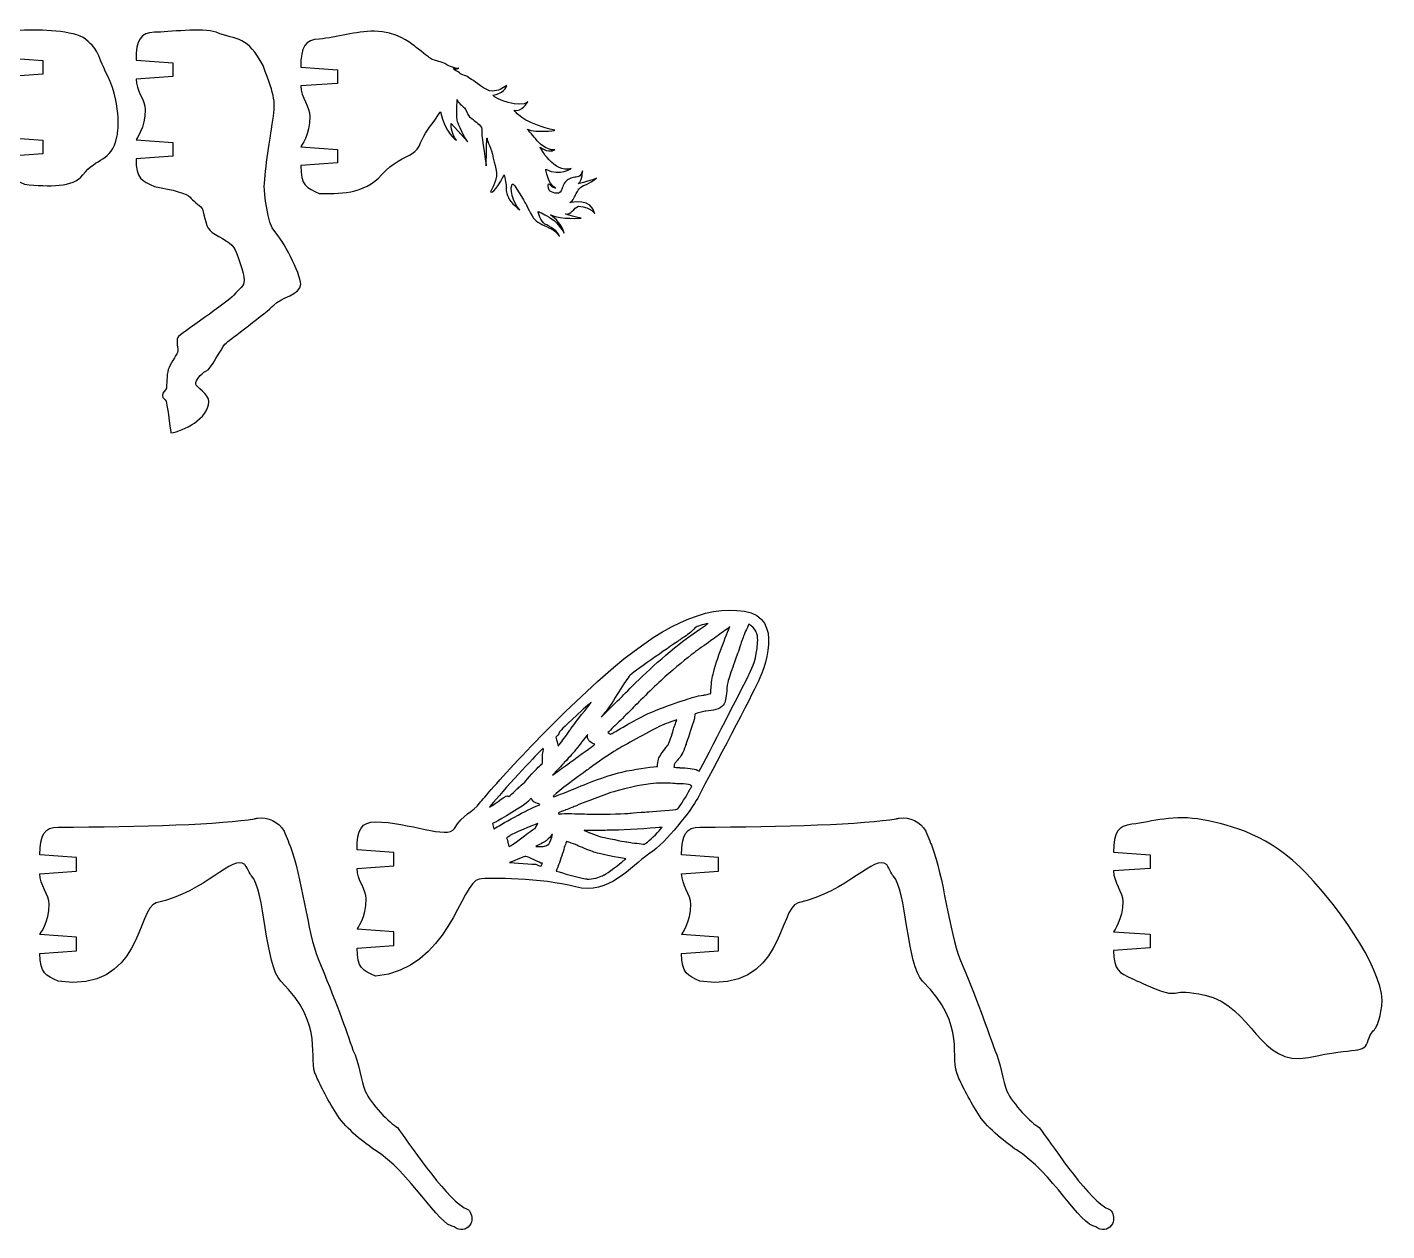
# Model space of a CAD drawing. Extents: x -102 to 434, y -1398 to -13.
# Drawn here: x 169.6 to 428.7, y -635.2 to -405.9 of the extents above; entities that cross this region are included whole.
import ezdxf

# ---------------------------------------------------------------- set-up
doc = ezdxf.new("R2010")
doc.units = 0
doc.layers.add('LAYER_1', color=7, linetype='CONTINUOUS')

msp = doc.modelspace()

# ---------------------------------------------------------------- linework, layer by layer
at = {"layer": 'LAYER_1'}
for points, knots in [([(186.71, -426.75), (185.63, -431.73), (182.83, -430.57), (180.2, -434.03), (178.35, -436.45), (173.84, -436.28), (169.11, -435.81), (166.74, -434.7), (165.61, -434.35), (165.61, -430.5), (165.61, -430.5), (172.61, -430), (172.61, -430), (172.61, -430), (172.61, -427.4), (172.61, -427.4), (172.61, -427.4), (165.61, -426.9), (165.61, -426.9), (165.61, -426.9), (167.37, -424.57), (167.37, -421.11), (167.37, -419.41), (165.61, -417.43), (165.61, -415.32), (165.61, -415.32), (172.61, -414.82), (172.61, -414.82), (172.61, -414.82), (172.61, -412.22), (172.61, -412.22), (172.61, -412.22), (165.61, -411.72), (165.61, -411.72), (165.61, -407.87), (166.49, -406.41), (169.11, -406.41), (171.73, -406.41), (178.59, -406.4), (180.73, -408.17), (183.57, -410.5), (182.59, -410.58), (185.44, -416.22), (187.79, -422.48), (186.71, -426.75), (186.71, -426.75)], [0, 0, 0, 0, 1, 1, 1, 2, 2, 2, 3, 3, 3, 4, 4, 4, 5, 5, 5, 6, 6, 6, 7, 7, 7, 8, 8, 8, 9, 9, 9, 10, 10, 10, 11, 11, 11, 12, 12, 12, 13, 13, 13, 14, 14, 14, 15, 15, 15, 15]), ([(221.74, -454.87), (221.74, -456.88), (217.87, -457.39), (216.6, -458.82), (215.34, -460.24), (208.06, -465.45), (207.3, -466.29), (206.54, -467.13), (204.67, -471.06), (203.65, -471.45), (202.64, -471.84), (201.72, -473.31), (201.72, -473.83), (201.72, -474.35), (204.26, -475.83), (204.23, -477.25), (204.17, -480.54), (199.35, -482.8), (197, -483.19), (197, -483.19), (196.26, -477.58), (196.07, -477.13), (195.88, -476.68), (195.38, -476.68), (195.38, -476.03), (195.38, -475.38), (196.07, -475.12), (196.13, -474.67), (196.2, -474.22), (196.17, -472.1), (196.49, -471.13), (196.81, -470.16), (197.98, -468.49), (198.24, -467.84), (198.49, -467.2), (197.92, -465.65), (198.3, -465), (198.68, -464.36), (207.92, -458.24), (208.99, -456.94), (210.07, -455.65), (210.96, -455.26), (210.96, -454.1), (210.96, -452.94), (209.59, -448.82), (208.95, -447.79), (208.32, -446.76), (205.4, -445.53), (204.45, -444.62), (203.5, -443.72), (203.27, -440.8), (202.83, -440.28), (202.39, -439.76), (201.08, -438.9), (200.64, -438.26), (200.2, -437.61), (197.35, -436.81), (193.85, -436.25), (191.47, -435.14), (190.35, -434.79), (190.35, -430.94), (190.35, -430.94), (197.35, -430.44), (197.35, -430.44), (197.35, -430.44), (197.35, -427.84), (197.35, -427.84), (197.35, -427.84), (190.35, -427.34), (190.35, -427.34), (190.35, -427.34), (192.11, -425.02), (192.11, -421.55), (192.11, -419.85), (190.35, -417.88), (190.35, -415.77), (190.35, -415.77), (197.35, -415.26), (197.35, -415.26), (197.35, -415.26), (197.35, -412.66), (197.35, -412.66), (197.35, -412.66), (190.35, -412.16), (190.35, -412.16), (190.35, -408.31), (191.23, -406.85), (193.85, -406.85), (196.46, -406.85), (203.01, -405.87), (205.61, -406.85), (209.63, -408.38), (211.69, -407.55), (214.55, -413.2), (216.89, -419.46), (217.02, -419.79), (216.31, -424.37), (215.98, -426.51), (214.89, -432.9), (214.79, -436.25), (214.76, -437.2), (215.39, -443.44), (216.78, -444.8), (218.18, -446.16), (221.74, -452.87), (221.74, -454.87)], [0, 0, 0, 0, 1, 1, 1, 2, 2, 2, 3, 3, 3, 4, 4, 4, 5, 5, 5, 6, 6, 6, 7, 7, 7, 8, 8, 8, 9, 9, 9, 10, 10, 10, 11, 11, 11, 12, 12, 12, 13, 13, 13, 14, 14, 14, 15, 15, 15, 16, 16, 16, 17, 17, 17, 18, 18, 18, 19, 19, 19, 20, 20, 20, 21, 21, 21, 22, 22, 22, 23, 23, 23, 24, 24, 24, 25, 25, 25, 26, 26, 26, 27, 27, 27, 28, 28, 28, 29, 29, 29, 30, 30, 30, 31, 31, 31, 32, 32, 32, 33, 33, 33, 34, 34, 34, 35, 35, 35, 35]), ([(306.3, -517.18), (298.68, -515.94), (290.32, -519.94), (279.33, -529.65), (268.34, -539.35), (257.19, -551.98), (255.87, -553.71), (254.55, -555.44), (252.55, -555.95), (251.05, -558.55), (249.79, -560.74), (242.32, -557.31), (235.97, -557.31), (233.35, -557.31), (232.47, -558.76), (232.47, -562.62), (232.47, -562.62), (239.47, -563.12), (239.47, -563.12), (239.47, -563.12), (239.47, -565.72), (239.47, -565.72), (239.47, -565.72), (232.47, -566.22), (232.47, -566.22), (232.47, -568.33), (234.23, -570.3), (234.23, -572.01), (234.23, -575.47), (232.47, -577.79), (232.47, -577.79), (232.47, -577.79), (239.47, -578.29), (239.47, -578.29), (239.47, -578.29), (239.47, -580.89), (239.47, -580.89), (239.47, -580.89), (232.47, -581.4), (232.47, -581.4), (232.47, -585.24), (233.6, -585.59), (235.97, -586.7), (249.84, -585.54), (252.33, -568.78), (255.72, -568.22), (257.7, -567.89), (267.64, -568.02), (274.07, -569.69), (280.49, -571.35), (284.62, -565.81), (288.1, -563.42), (291.58, -561.04), (296.08, -555.18), (297.38, -552.77), (298.69, -550.36), (307.06, -534.39), (308.59, -531.29), (310.13, -528.2), (313.92, -518.42), (306.3, -517.18)], [0, 0, 0, 0, 1, 1, 1, 2, 2, 2, 3, 3, 3, 4, 4, 4, 5, 5, 5, 6, 6, 6, 7, 7, 7, 8, 8, 8, 9, 9, 9, 10, 10, 10, 11, 11, 11, 12, 12, 12, 13, 13, 13, 14, 14, 14, 15, 15, 15, 16, 16, 16, 17, 17, 17, 18, 18, 18, 19, 19, 19, 20, 20, 20, 20]), ([(279.14, -537.17), (279.29, -537), (279.55, -536.68), (279.89, -536.25), (281.1, -534.76), (283.64, -530.2), (284.54, -529.36), (285.64, -528.34), (293.01, -523.31), (293.87, -522.7), (294.07, -522.57), (294.3, -522.41), (294.55, -522.26), (294.55, -522.26), (294.63, -522.2), (294.63, -522.2), (295.23, -521.82), (296.3, -521.07), (296.92, -520.28), (297.24, -520.08), (298.28, -519.74), (299.38, -519.48), (299.22, -519.58), (299.06, -519.69), (298.92, -519.8), (297.48, -520.8), (295.68, -522.05), (293.81, -523.5), (289.32, -526.98), (285.08, -531.28), (283.26, -533.12), (283.26, -533.12), (283.04, -533.35), (283.04, -533.35), (282.72, -533.67), (282.26, -534.12), (281.74, -534.63), (280.61, -535.73), (279.71, -536.62), (278.99, -537.36), (279.05, -537.29), (279.1, -537.23), (279.14, -537.17)], [0, 0, 0, 0, 1, 1, 1, 2, 2, 2, 3, 3, 3, 4, 4, 4, 5, 5, 5, 6, 6, 6, 7, 7, 7, 8, 8, 8, 9, 9, 9, 10, 10, 10, 11, 11, 11, 12, 12, 12, 13, 13, 13, 14, 14, 14, 14]), ([(302.56, -520.87), (302.96, -520.58), (303.28, -520.32), (303.53, -520.08), (302.91, -521.42), (300.91, -526.57), (300.31, -529.15), (300.07, -530.19), (299.95, -531.34), (299.9, -532.12), (299.88, -532.36), (299.89, -532.57), (299.9, -532.74), (299.9, -532.78), (299.9, -532.83), (299.9, -532.87), (299.52, -532.97), (298.88, -533.08), (298.6, -533.12), (298.6, -533.12), (298.52, -533.14), (298.52, -533.14), (297.9, -533.25), (297.19, -533.37), (296.6, -533.54), (295.56, -533.85), (289.64, -535.73), (286.71, -537.28), (285.48, -537.93), (284.02, -538.76), (282.64, -539.55), (282.24, -539.77), (281.85, -540.01), (281.48, -540.23), (281.25, -540.36), (280.98, -540.53), (280.74, -540.66), (280.63, -540.53), (280.48, -540.4), (280.27, -540.3), (280.89, -539.68), (281.7, -538.9), (282.36, -538.25), (283.28, -537.37), (284.22, -536.46), (284.89, -535.76), (286.27, -534.33), (289.28, -531.34), (291.14, -529.69), (293.06, -527.98), (295.43, -526.05), (296.68, -525.1), (297.43, -524.52), (298.68, -523.64), (299.89, -522.78), (300.79, -522.15), (301.8, -521.43), (302.56, -520.87)], [0, 0, 0, 0, 1, 1, 1, 2, 2, 2, 3, 3, 3, 4, 4, 4, 5, 5, 5, 6, 6, 6, 7, 7, 7, 8, 8, 8, 9, 9, 9, 10, 10, 10, 11, 11, 11, 12, 12, 12, 13, 13, 13, 14, 14, 14, 15, 15, 15, 16, 16, 16, 17, 17, 17, 18, 18, 18, 19, 19, 19, 19]), ([(308.8, -523.16), (308.56, -526.29), (307.9, -527.67), (307.22, -529.14), (306.53, -530.59), (298.95, -545.25), (297.69, -547.67), (296.99, -547.17), (295.92, -547.08), (294.42, -547.01), (294.42, -547.01), (294.31, -547), (294.31, -547), (294.17, -547), (294.05, -546.99), (293.95, -546.99), (293.95, -546.99), (293.91, -546.98), (293.91, -546.98), (293.41, -546.95), (293.06, -546.91), (292.83, -546.88), (292.87, -546.57), (292.95, -546.25), (293.11, -546.05), (293.25, -545.87), (293.38, -545.72), (293.51, -545.58), (293.95, -545.09), (294.45, -544.54), (294.89, -543.25), (294.97, -543.02), (295.19, -542.37), (295.19, -542.37), (295.71, -540.88), (296.41, -538.83), (296.68, -537.79), (296.78, -537.38), (296.82, -537.04), (296.84, -536.78), (297.36, -536.58), (298.16, -536.32), (298.81, -536.24), (298.81, -536.24), (298.92, -536.23), (298.92, -536.23), (300.35, -536.06), (301.57, -535.91), (302.26, -535.05), (302.69, -534.49), (302.77, -533.69), (302.91, -532.35), (302.97, -531.71), (303.06, -530.83), (303.19, -530.37), (303.42, -529.56), (303.94, -528.14), (304.4, -526.89), (304.4, -526.89), (304.47, -526.7), (304.47, -526.7), (304.65, -526.19), (304.84, -525.69), (304.99, -525.25), (305.18, -524.7), (305.37, -524.13), (305.56, -523.56), (305.56, -523.56), (305.59, -523.47), (305.59, -523.47), (305.87, -522.59), (306.19, -521.63), (306.36, -521.3), (306.56, -520.94), (306.8, -520.39), (307.02, -519.9), (307.06, -519.81), (307.1, -519.72), (307.13, -519.63), (307.24, -519.71), (307.35, -519.78), (307.43, -519.85), (307.43, -519.85), (307.57, -519.96), (307.57, -519.96), (308.07, -520.35), (308.46, -520.66), (308.68, -521.49), (308.81, -521.96), (308.85, -522.52), (308.8, -523.16)], [0, 0, 0, 0, 1, 1, 1, 2, 2, 2, 3, 3, 3, 4, 4, 4, 5, 5, 5, 6, 6, 6, 7, 7, 7, 8, 8, 8, 9, 9, 9, 10, 10, 10, 11, 11, 11, 12, 12, 12, 13, 13, 13, 14, 14, 14, 15, 15, 15, 16, 16, 16, 17, 17, 17, 18, 18, 18, 19, 19, 19, 20, 20, 20, 21, 21, 21, 22, 22, 22, 23, 23, 23, 24, 24, 24, 25, 25, 25, 26, 26, 26, 27, 27, 27, 28, 28, 28, 29, 29, 29, 30, 30, 30, 30]), ([(270.37, -541.16), (270.57, -540.96), (270.88, -540.66), (271.07, -540.18), (271.3, -539.88), (272.25, -538.89), (275.43, -535.95), (275.55, -535.84), (276.35, -535.18), (276.88, -534.73), (276.94, -534.68), (277, -534.63), (277.06, -534.58), (275.41, -536.69), (273.79, -538.8), (273.23, -539.57), (273.12, -539.72), (272.97, -539.93), (272.79, -540.19), (272.01, -541.27), (271.35, -542.18), (270.8, -542.9), (270.78, -542.74), (270.75, -542.58), (270.69, -542.41), (270.53, -541.91), (270.42, -541.44), (270.36, -541.17), (270.36, -541.17), (270.37, -541.16), (270.37, -541.16)], [0, 0, 0, 0, 1, 1, 1, 2, 2, 2, 3, 3, 3, 4, 4, 4, 5, 5, 5, 6, 6, 6, 7, 7, 7, 8, 8, 8, 9, 9, 9, 10, 10, 10, 10]), ([(269.87, -552.41), (271.06, -551.25), (274.41, -548.82), (275.62, -547.95), (275.62, -547.95), (275.99, -547.68), (275.99, -547.68), (276.36, -547.41), (276.66, -547.19), (276.87, -547.03), (278.19, -546.04), (280.57, -544.42), (281.97, -543.57), (283.31, -542.77), (287.75, -540.26), (290.06, -539.17), (291.24, -538.61), (292.47, -538.17), (293.4, -537.86), (293.29, -538.18), (293.18, -538.48), (293.09, -538.74), (293.09, -538.74), (293.07, -538.8), (293.07, -538.8), (292.92, -539.21), (292.79, -539.57), (292.71, -539.85), (292.52, -540.58), (291.9, -542.33), (291.74, -542.62), (291.7, -542.68), (291.49, -542.96), (291.34, -543.15), (290.65, -544.05), (290.12, -544.76), (289.91, -545.37), (289.77, -545.8), (289.72, -546.29), (289.7, -546.74), (289.7, -546.74), (289.52, -546.76), (289.52, -546.76), (288.09, -546.93), (285.43, -547.24), (282.92, -547.82), (279.67, -548.58), (275.21, -550.44), (273.31, -551.23), (273.01, -551.36), (272.78, -551.45), (272.64, -551.51), (271.17, -552.1), (270.38, -552.39), (269.96, -552.53), (269.93, -552.49), (269.9, -552.45), (269.87, -552.41)], [0, 0, 0, 0, 1, 1, 1, 2, 2, 2, 3, 3, 3, 4, 4, 4, 5, 5, 5, 6, 6, 6, 7, 7, 7, 8, 8, 8, 9, 9, 9, 10, 10, 10, 11, 11, 11, 12, 12, 12, 13, 13, 13, 14, 14, 14, 15, 15, 15, 16, 16, 16, 17, 17, 17, 18, 18, 18, 19, 19, 19, 19]), ([(271.49, -546.53), (271.72, -546.29), (271.88, -546.12), (271.96, -546.03), (273.06, -544.83), (273.86, -543.95), (274.12, -543.61), (274.28, -543.4), (275.92, -541.28), (276.43, -540.64), (276.39, -540.74), (276.38, -540.85), (276.37, -540.94), (276.32, -541.92), (277.17, -542.31), (277.78, -542.53), (277.55, -542.73), (277.19, -543.02), (276.63, -543.41), (276.63, -543.41), (276.59, -543.44), (276.59, -543.44), (276, -543.86), (275.43, -544.25), (275.1, -544.49), (274.71, -544.79), (273.7, -545.52), (272.64, -546.29), (272.64, -546.29), (272.17, -546.63), (272.17, -546.63), (271.15, -547.37), (270.27, -548.01), (269.7, -548.43), (270.16, -547.92), (270.75, -547.3), (271.49, -546.53)], [0, 0, 0, 0, 1, 1, 1, 2, 2, 2, 3, 3, 3, 4, 4, 4, 5, 5, 5, 6, 6, 6, 7, 7, 7, 8, 8, 8, 9, 9, 9, 10, 10, 10, 11, 11, 11, 12, 12, 12, 12]), ([(267.01, -544.19), (267.21, -543.99), (267.42, -543.77), (267.63, -543.56), (267.72, -543.46), (267.83, -543.35), (267.94, -543.24), (267.97, -543.45), (267.98, -543.7), (267.96, -543.81), (267.75, -544.22), (267.78, -544.74), (267.8, -545.34), (267.81, -545.59), (267.83, -546), (267.8, -546.17), (267.74, -546.24), (267.54, -546.42), (267.47, -546.48), (267.42, -546.52), (267.38, -546.55), (267.36, -546.58), (267.34, -546.59), (265.21, -548.6), (264.65, -549.5), (264.51, -549.71), (263.79, -550.32), (263.48, -550.58), (263.24, -550.78), (263.03, -550.96), (262.88, -551.1), (262.85, -551.13), (262.78, -551.19), (262.7, -551.28), (262.05, -551.94), (261.65, -552.28), (261.42, -552.45), (261.42, -552.45), (261.25, -552.41), (261.25, -552.41), (261.24, -552.4), (261.19, -552.39), (261.12, -552.37), (260.71, -552.28), (257.93, -554.55), (257.71, -554.49), (259.07, -552.72), (265.95, -545.24), (267.01, -544.19)], [0, 0, 0, 0, 1, 1, 1, 2, 2, 2, 3, 3, 3, 4, 4, 4, 5, 5, 5, 6, 6, 6, 7, 7, 7, 8, 8, 8, 9, 9, 9, 10, 10, 10, 11, 11, 11, 12, 12, 12, 13, 13, 13, 14, 14, 14, 15, 15, 15, 16, 16, 16, 16]), ([(296.2, -550.63), (296.1, -550.8), (295.99, -550.96), (295.91, -551.12), (295.32, -552.19), (294.02, -554.35), (293.57, -554.85), (292.83, -555.09), (289.65, -555.29), (288.1, -555.38), (287.53, -555.42), (287.02, -555.45), (286.61, -555.48), (285.39, -555.57), (284.73, -555.62), (284.45, -555.66), (283.9, -555.74), (279.88, -555.87), (277.85, -555.87), (277.33, -555.87), (277.09, -555.86), (276.97, -555.86), (276.4, -555.83), (274.3, -555.74), (272.74, -555.74), (271.58, -555.74), (271.19, -555.79), (271, -555.82), (270.96, -555.83), (270.93, -555.84), (270.89, -555.85), (270.87, -555.77), (270.86, -555.67), (270.83, -555.57), (271.18, -555.43), (271.73, -555.23), (272.1, -555.08), (272.1, -555.08), (272.2, -555.05), (272.2, -555.05), (273, -554.74), (273.83, -554.43), (274.27, -554.23), (275.04, -553.89), (280.54, -551.81), (281.37, -551.56), (281.92, -551.39), (286.73, -550.08), (289.51, -549.96), (290, -549.94), (290.47, -549.93), (290.91, -549.93), (291.89, -549.93), (292.58, -549.98), (293.09, -550.02), (293.43, -550.04), (293.67, -550.06), (293.91, -550.06), (293.99, -550.06), (294.08, -550.06), (294.15, -550.05), (294.19, -550.05), (294.22, -550.05), (294.27, -550.05), (294.78, -550.05), (295.66, -550.19), (295.96, -550.28), (296, -550.31), (296.05, -550.36), (296.09, -550.4), (296.15, -550.45), (296.2, -550.5), (296.26, -550.54), (296.24, -550.57), (296.22, -550.6), (296.2, -550.63)], [0, 0, 0, 0, 1, 1, 1, 2, 2, 2, 3, 3, 3, 4, 4, 4, 5, 5, 5, 6, 6, 6, 7, 7, 7, 8, 8, 8, 9, 9, 9, 10, 10, 10, 11, 11, 11, 12, 12, 12, 13, 13, 13, 14, 14, 14, 15, 15, 15, 16, 16, 16, 17, 17, 17, 18, 18, 18, 19, 19, 19, 20, 20, 20, 21, 21, 21, 22, 22, 22, 23, 23, 23, 24, 24, 24, 25, 25, 25, 25]), ([(258.66, -558.58), (258.61, -558.6), (258.57, -558.63), (258.53, -558.66), (258.44, -558.33), (258.35, -557.95), (258.28, -557.64), (258.44, -557.55), (258.65, -557.45), (258.82, -557.36), (259.63, -556.95), (264.28, -554.27), (265.17, -553.34), (265.19, -553.31), (265.24, -553.26), (265.3, -553.19), (265.43, -553.04), (265.55, -552.91), (265.65, -552.8), (265.7, -552.91), (265.76, -553.01), (265.84, -553.12), (266.25, -553.69), (266.85, -553.81), (267.17, -553.88), (267.17, -553.88), (267.18, -553.88), (267.18, -553.88), (267.23, -553.96), (267.27, -554.03), (267.31, -554.09), (267.2, -554.13), (267.08, -554.17), (266.95, -554.21), (265.38, -554.66), (259.39, -558.14), (258.66, -558.58)], [0, 0, 0, 0, 1, 1, 1, 2, 2, 2, 3, 3, 3, 4, 4, 4, 5, 5, 5, 6, 6, 6, 7, 7, 7, 8, 8, 8, 9, 9, 9, 10, 10, 10, 11, 11, 11, 12, 12, 12, 12]), ([(172.03, -567.21), (172.03, -569.32), (173.79, -571.3), (173.79, -573), (173.79, -576.46), (172.03, -578.78), (172.03, -578.78), (172.03, -578.78), (179.03, -579.29), (179.03, -579.29), (179.03, -579.29), (179.03, -581.89), (179.03, -581.89), (179.03, -581.89), (172.03, -582.39), (172.03, -582.39), (172.03, -586.24), (173.16, -586.58), (175.53, -587.7), (191.52, -589.96), (190.53, -573.6), (194.21, -572.77), (203.78, -570.6), (208.75, -563.44), (211.07, -565.45), (211.07, -565.45), (211.07, -565.45), (211.07, -565.45), (211.27, -565.55), (212.16, -567.44), (212.33, -567.59), (214.91, -570.08), (214.93, -584.73), (217.95, -587.68), (226.62, -596.16), (222.87, -602.4), (224.73, -605.85), (225.45, -607.62), (227.02, -610.61), (228.8, -613.36), (230.34, -615.76), (234.15, -618.69), (235.82, -619.83), (242.56, -623.94), (248, -634.31), (250.96, -634.47), (250.96, -634.47), (250.97, -634.47), (250.97, -634.47), (251.2, -634.7), (251.48, -634.86), (251.81, -634.95), (252.87, -635.25), (253.98, -634.62), (254.27, -633.56), (254.47, -632.82), (254.24, -631.72), (253.72, -631.22), (253.36, -631.09), (252.99, -630.91), (252.62, -630.69), (252.62, -630.69), (252.62, -630.69), (252.62, -630.69), (249.05, -628.56), (242.09, -618.09), (240.17, -615.59), (238.74, -614.74), (235.06, -611.04), (234.03, -608.61), (233.27, -606.83), (232.84, -603.06), (231.69, -600.84), (230.48, -597.16), (228.22, -591.01), (225.05, -583.39), (223.04, -578.56), (221.93, -567.51), (219.7, -561.88), (219.56, -561.53), (218.7, -559.42), (218.55, -559.08), (217.51, -557.25), (215.48, -556.32), (213.51, -556.6), (213.32, -556.64), (213.12, -556.68), (212.92, -556.72), (212.91, -556.72), (212.9, -556.72), (212.9, -556.72), (207.29, -557.75), (191.06, -558.3), (175.53, -558.3), (172.91, -558.3), (172.03, -559.76), (172.03, -563.61), (172.03, -563.61), (179.03, -564.11), (179.03, -564.11), (179.03, -564.11), (179.03, -566.71), (179.03, -566.71), (179.03, -566.71), (172.03, -567.21), (172.03, -567.21)], [0, 0, 0, 0, 1, 1, 1, 2, 2, 2, 3, 3, 3, 4, 4, 4, 5, 5, 5, 6, 6, 6, 7, 7, 7, 8, 8, 8, 9, 9, 9, 10, 10, 10, 11, 11, 11, 12, 12, 12, 13, 13, 13, 14, 14, 14, 15, 15, 15, 16, 16, 16, 17, 17, 17, 18, 18, 18, 19, 19, 19, 20, 20, 20, 21, 21, 21, 22, 22, 22, 23, 23, 23, 24, 24, 24, 25, 25, 25, 26, 26, 26, 27, 27, 27, 28, 28, 28, 29, 29, 29, 30, 30, 30, 31, 31, 31, 32, 32, 32, 33, 33, 33, 34, 34, 34, 35, 35, 35, 35]), ([(294.32, -567.21), (294.32, -569.32), (296.08, -571.3), (296.08, -573), (296.08, -576.46), (294.32, -578.78), (294.32, -578.78), (294.32, -578.78), (301.32, -579.29), (301.32, -579.29), (301.32, -579.29), (301.32, -581.89), (301.32, -581.89), (301.32, -581.89), (294.32, -582.39), (294.32, -582.39), (294.32, -586.24), (295.45, -586.58), (297.82, -587.7), (313.81, -589.96), (312.82, -573.6), (316.5, -572.77), (326.07, -570.6), (331.04, -563.44), (333.36, -565.45), (333.36, -565.45), (333.36, -565.45), (333.36, -565.45), (333.56, -565.55), (334.45, -567.44), (334.62, -567.59), (337.2, -570.08), (337.22, -584.73), (340.24, -587.68), (348.91, -596.16), (345.16, -602.4), (347.02, -605.85), (347.74, -607.62), (349.31, -610.61), (351.09, -613.36), (352.63, -615.76), (356.44, -618.69), (358.11, -619.83), (364.85, -623.94), (370.29, -634.31), (373.25, -634.47), (373.25, -634.47), (373.26, -634.47), (373.26, -634.47), (373.49, -634.7), (373.77, -634.86), (374.1, -634.95), (375.16, -635.25), (376.27, -634.62), (376.56, -633.56), (376.76, -632.82), (376.53, -631.72), (376.01, -631.22), (375.65, -631.09), (375.28, -630.91), (374.91, -630.69), (374.91, -630.69), (374.91, -630.69), (374.91, -630.69), (371.34, -628.56), (364.38, -618.09), (362.46, -615.59), (361.03, -614.74), (357.35, -611.04), (356.32, -608.61), (355.56, -606.83), (355.13, -603.06), (353.98, -600.84), (352.77, -597.16), (350.51, -591.01), (347.34, -583.39), (345.33, -578.56), (344.22, -567.51), (341.99, -561.88), (341.85, -561.53), (340.99, -559.42), (340.84, -559.08), (339.8, -557.25), (337.77, -556.32), (335.8, -556.6), (335.61, -556.64), (335.41, -556.68), (335.21, -556.72), (335.2, -556.72), (335.19, -556.72), (335.19, -556.72), (329.58, -557.75), (313.35, -558.3), (297.82, -558.3), (295.2, -558.3), (294.32, -559.76), (294.32, -563.61), (294.32, -563.61), (301.32, -564.11), (301.32, -564.11), (301.32, -564.11), (301.32, -566.71), (301.32, -566.71), (301.32, -566.71), (294.32, -567.21), (294.32, -567.21)], [0, 0, 0, 0, 1, 1, 1, 2, 2, 2, 3, 3, 3, 4, 4, 4, 5, 5, 5, 6, 6, 6, 7, 7, 7, 8, 8, 8, 9, 9, 9, 10, 10, 10, 11, 11, 11, 12, 12, 12, 13, 13, 13, 14, 14, 14, 15, 15, 15, 16, 16, 16, 17, 17, 17, 18, 18, 18, 19, 19, 19, 20, 20, 20, 21, 21, 21, 22, 22, 22, 23, 23, 23, 24, 24, 24, 25, 25, 25, 26, 26, 26, 27, 27, 27, 28, 28, 28, 29, 29, 29, 30, 30, 30, 31, 31, 31, 32, 32, 32, 33, 33, 33, 34, 34, 34, 35, 35, 35, 35]), ([(380.13, -587.15), (377.76, -586.04), (376.63, -585.69), (376.63, -581.84), (376.63, -581.84), (383.63, -581.34), (383.63, -581.34), (383.63, -581.34), (383.63, -578.74), (383.63, -578.74), (383.63, -578.74), (376.63, -578.24), (376.63, -578.24), (376.63, -578.24), (378.4, -575.92), (378.4, -572.46), (378.4, -570.75), (376.63, -568.78), (376.63, -566.67), (376.63, -566.67), (383.63, -566.17), (383.63, -566.17), (383.63, -566.17), (383.63, -563.57), (383.63, -563.57), (383.63, -563.57), (376.63, -563.06), (376.63, -563.06), (376.63, -559.21), (377.53, -558.07), (380.13, -557.76), (384.01, -557.29), (388.13, -555.87), (393.66, -556.93), (399.18, -557.99), (406.47, -559.87), (413.41, -567.16), (420.35, -574.45), (428.7, -586.8), (427.76, -592.45), (426.82, -598.09), (425.99, -596.21), (425.17, -598.91), (424.35, -601.62), (423.05, -600.21), (413.76, -602.21), (404.47, -604.21), (403.16, -592.29), (394.01, -590.33), (387.42, -588.92), (389.14, -590.82), (385.59, -589.49), (382.77, -588.43), (381.18, -587.65), (380.13, -587.15)], [0, 0, 0, 0, 1, 1, 1, 2, 2, 2, 3, 3, 3, 4, 4, 4, 5, 5, 5, 6, 6, 6, 7, 7, 7, 8, 8, 8, 9, 9, 9, 10, 10, 10, 11, 11, 11, 12, 12, 12, 13, 13, 13, 14, 14, 14, 15, 15, 15, 16, 16, 16, 17, 17, 17, 18, 18, 18, 18]), ([(260.96, -560.36), (261.31, -560.15), (261.48, -560.03), (261.6, -559.94), (262.16, -559.47), (265.92, -558.02), (266.93, -557.62), (266.71, -558.01), (266.51, -558.37), (266.38, -558.56), (266.34, -558.58), (266, -558.79), (265.91, -558.84), (265.39, -559.16), (261.76, -562), (261.48, -562.02), (261.2, -562), (261.2, -560.37), (260.96, -560.36)], [0, 0, 0, 0, 1, 1, 1, 2, 2, 2, 3, 3, 3, 4, 4, 4, 5, 5, 5, 6, 6, 6, 6]), ([(290.1, -558.93), (289.13, -560.09), (287.81, -561.2), (287.3, -561.55), (286.62, -561.54), (284.96, -561.29), (284.24, -561.18), (283.96, -561.14), (283.77, -561.12), (283.73, -561.11), (283.46, -561.09), (282.44, -560.87), (281.62, -560.7), (281.62, -560.7), (281.5, -560.67), (281.5, -560.67), (280.45, -560.45), (279.68, -560.29), (279.22, -560.22), (278.64, -560.14), (276.48, -559.23), (275.77, -558.93), (275.77, -558.93), (275.76, -558.92), (275.76, -558.92), (275.97, -558.93), (276.19, -558.94), (276.42, -558.95), (276.65, -558.96), (276.96, -558.97), (277.31, -558.97), (278.1, -558.97), (279.12, -558.94), (280.11, -558.92), (280.11, -558.92), (280.19, -558.92), (280.19, -558.92), (280.73, -558.91), (281.24, -558.89), (281.62, -558.89), (283.08, -558.87), (288.6, -558.57), (290.03, -558.4), (290.2, -558.38), (290.4, -558.35), (290.61, -558.32), (290.44, -558.52), (290.27, -558.73), (290.1, -558.93)], [0, 0, 0, 0, 1, 1, 1, 2, 2, 2, 3, 3, 3, 4, 4, 4, 5, 5, 5, 6, 6, 6, 7, 7, 7, 8, 8, 8, 9, 9, 9, 10, 10, 10, 11, 11, 11, 12, 12, 12, 13, 13, 13, 14, 14, 14, 15, 15, 15, 16, 16, 16, 16]), ([(268.99, -561.56), (268.96, -561.6), (268.94, -561.64), (268.93, -561.66), (268.76, -561.72), (268.5, -561.8), (268.19, -561.96), (268.13, -561.97), (267.86, -562.02), (267.17, -562.02), (266.96, -562.02), (266.75, -562.02), (266.52, -562.01), (267.5, -561.55), (268.36, -560.99), (268.55, -560.86), (269.11, -560.48), (269.37, -560.05), (269.53, -559.78), (269.54, -559.78), (269.54, -559.78), (269.54, -559.78), (269.59, -559.76), (269.63, -559.74), (269.68, -559.72), (269.7, -559.71), (269.71, -559.71), (269.72, -559.7), (269.53, -560.35), (269.23, -561.12), (268.99, -561.56)], [0, 0, 0, 0, 1, 1, 1, 2, 2, 2, 3, 3, 3, 4, 4, 4, 5, 5, 5, 6, 6, 6, 7, 7, 7, 8, 8, 8, 9, 9, 9, 10, 10, 10, 10]), ([(283.21, -564.74), (282.71, -565.22), (280.05, -567.17), (279.62, -567.39), (279.58, -567.41), (279.51, -567.44), (279.43, -567.48), (278.94, -567.71), (277.88, -568.22), (276.68, -568.22), (276.45, -568.22), (276.22, -568.2), (276.01, -568.17), (274.4, -567.9), (271.67, -567.09), (270.43, -566.69), (270.77, -565.83), (271.33, -564.33), (271.55, -563.57), (271.55, -563.57), (271.58, -563.48), (271.58, -563.48), (271.97, -562.11), (272.23, -561.4), (272.39, -561.04), (272.64, -561.12), (272.96, -561.24), (273.29, -561.36), (273.29, -561.36), (273.71, -561.52), (273.71, -561.52), (273.71, -561.52), (273.89, -561.58), (273.89, -561.58), (274.07, -561.65), (274.6, -561.87), (275.03, -562.06), (276.1, -562.51), (277.28, -563), (277.85, -563.17), (278.66, -563.4), (282.31, -564.18), (283.66, -564.35), (283.47, -564.5), (283.33, -564.63), (283.21, -564.74)], [0, 0, 0, 0, 1, 1, 1, 2, 2, 2, 3, 3, 3, 4, 4, 4, 5, 5, 5, 6, 6, 6, 7, 7, 7, 8, 8, 8, 9, 9, 9, 10, 10, 10, 11, 11, 11, 12, 12, 12, 13, 13, 13, 14, 14, 14, 15, 15, 15, 15]), ([(267.71, -565.43), (267.64, -565.55), (267.58, -565.67), (267.52, -565.78), (267.35, -565.72), (267.17, -565.65), (267.05, -565.6), (266.85, -565.53), (266.67, -565.46), (266.51, -565.4), (266.51, -565.4), (261.85, -565.14), (261.49, -565.03), (261.82, -565.03), (264.37, -563.87), (264.65, -563.9), (265.18, -563.95), (267.3, -565.21), (267.73, -565.21), (267.73, -565.21), (267.83, -565.21), (267.83, -565.21), (267.78, -565.29), (267.74, -565.37), (267.71, -565.43)], [0, 0, 0, 0, 1, 1, 1, 2, 2, 2, 3, 3, 3, 4, 4, 4, 5, 5, 5, 6, 6, 6, 7, 7, 7, 8, 8, 8, 8])]:
    msp.add_open_spline(points, degree=3, knots=knots, dxfattribs=at)
at = {"layer": 'LAYER_1', "color": 1}
msp.add_open_spline([(277.75, -441.46), (277.75, -441.46), (277.26, -440.23), (274.66, -439.99), (273.79, -440.25), (273.19, -441.77), (272.17, -441.47), (272.31, -441.51), (274.68, -442.25), (275.2, -442.25), (275.02, -442.27), (271.52, -442.55), (269.33, -441.66), (270.27, -442.35), (271.47, -443.43), (271.93, -445.13), (271.87, -445.02), (270.85, -443.18), (269.53, -442.37), (268.18, -441.53), (267.42, -441.12), (266.99, -441.02), (266.99, -441.02), (267.44, -443.02), (268.26, -443.38), (269.08, -443.75), (270.93, -444.78), (271.02, -445.79), (270.97, -445.69), (270.56, -444.82), (269.44, -444.29), (268.25, -443.73), (266.95, -443.21), (266.32, -442.55), (265.7, -441.89), (264.76, -439.62), (264.56, -439.45), (264.56, -439.45), (262.24, -435.25), (262.02, -435.78), (261.3, -437.48), (263.01, -440.25), (263.46, -440.68), (263.29, -440.54), (261.85, -439.41), (261.31, -438.35), (260.74, -437.21), (260.96, -436.61), (260.91, -436.26), (260.91, -436.26), (260.69, -434.39), (260.53, -433.99), (260.53, -433.99), (258.45, -437.95), (257.88, -437.27), (259.84, -433.83), (258.82, -432.95), (258.42, -430.83), (258.03, -428.71), (257.29, -427.85), (257.24, -427.01), (257.18, -426.17), (257.08, -432.27), (257.08, -432.27), (257.08, -432.27), (256.24, -426.97), (256.24, -425.9), (256.24, -424.84), (256.24, -424.95), (255.71, -424.42), (255.18, -423.89), (254.45, -423.42), (253.92, -422.93), (253.39, -422.44), (253.29, -421.51), (252.94, -421.22), (252.59, -420.93), (251.63, -420.13), (251.55, -419.67), (251.55, -419.67), (251.35, -423.32), (251.6, -423.89), (251.81, -424.38), (252.77, -426.68), (253.56, -427.74), (253.56, -427.74), (250.39, -424.25), (250.39, -424.25), (250.39, -424.25), (250.29, -425.95), (251.42, -427.43), (251.42, -427.43), (249.21, -426.06), (248.35, -421.98), (248.35, -421.98), (246.99, -424.09), (245.87, -425.48), (244.75, -426.87), (244.53, -429.1), (242.98, -429.95), (241.68, -430.66), (239.11, -431.78), (237.22, -433.95), (233.82, -437.85), (228.74, -437.56), (225.24, -437.55), (222.87, -436.44), (221.74, -436.09), (221.74, -432.24), (221.74, -432.24), (228.74, -431.74), (228.74, -431.74), (228.74, -431.74), (228.74, -429.15), (228.74, -429.15), (228.74, -429.15), (221.74, -428.65), (221.74, -428.65), (221.74, -428.65), (223.5, -426.32), (223.5, -422.86), (223.5, -421.15), (221.74, -419.18), (221.74, -417.07), (221.74, -417.07), (228.74, -416.57), (228.74, -416.57), (228.74, -416.57), (228.74, -413.97), (228.74, -413.97), (228.74, -413.97), (221.74, -413.47), (221.74, -413.47), (221.74, -409.61), (222.62, -408.16), (225.24, -408.16), (228.74, -407.8), (232.13, -406.65), (235.78, -406.64), (240.11, -406.62), (242.6, -408.9), (243.13, -409.25), (243.65, -409.6), (245.72, -411.37), (246.08, -411.55), (246.43, -411.74), (246.45, -411.85), (246.79, -412.02), (247.12, -412.19), (248.61, -412.52), (248.89, -412.65), (249.17, -412.78), (249.93, -413.28), (250.3, -413.39), (250.68, -413.5), (251.33, -413.82), (251.84, -413.69), (251.84, -413.69), (251.39, -413.92), (250.78, -413.76), (250.78, -413.76), (251.1, -414.11), (251.48, -414.24), (251.86, -414.37), (252.15, -414.76), (252.42, -414.87), (252.69, -414.98), (253.16, -415.12), (253.45, -415.29), (253.75, -415.46), (254.24, -415.85), (254.51, -415.97), (254.77, -416.1), (257.04, -418.08), (258.21, -418.04), (259.39, -418.01), (260.25, -417.61), (260.96, -416.93), (261.22, -417.17), (259.98, -418.69), (258.36, -418.8), (258.66, -419.55), (263.68, -421.46), (264.99, -420.08), (264.93, -420.19), (263.92, -422), (262.41, -421.7), (263.29, -422.86), (264.87, -424.22), (270.16, -425.52), (270.16, -425.52), (266.74, -426.08), (264.93, -425.31), (265.01, -425.4), (266.33, -426.86), (266.61, -427.29), (266.91, -427.73), (268.5, -429.42), (270.14, -429.23), (270.14, -429.23), (269.14, -430.01), (267.33, -428.74), (267.33, -428.74), (269.99, -433.87), (273.3, -432.78), (273.3, -432.78), (271.27, -434.37), (268.44, -432.95), (268.44, -432.95), (268.78, -435.71), (270.26, -436.53), (270.26, -436.53), (269.44, -436.26), (269.14, -435.81), (268.84, -435.36), (268.81, -436.53), (269.1, -436.95), (269.38, -437.37), (270.96, -437.93), (271.38, -437.07), (271.8, -436.2), (271.5, -436.32), (271.93, -435.65), (272.37, -434.97), (273.01, -434.65), (273.69, -434.52), (274.37, -434.39), (275.14, -434.54), (275.4, -433.22), (275.4, -433.22), (275.51, -435.02), (274.6, -435.72), (274.6, -435.72), (277.68, -434.94), (278.11, -434.63), (277.95, -434.77), (277.21, -435.39), (275.62, -436.07), (274.7, -436.46), (274.31, -437.44), (274.17, -437.67), (274.01, -437.91), (273.67, -438.96), (272.99, -439.33), (273.2, -439.29), (277.3, -438.35), (277.75, -441.46)], degree=3, knots=[0, 0, 0, 0, 1, 1, 1, 2, 2, 2, 3, 3, 3, 4, 4, 4, 5, 5, 5, 6, 6, 6, 7, 7, 7, 8, 8, 8, 9, 9, 9, 10, 10, 10, 11, 11, 11, 12, 12, 12, 13, 13, 13, 14, 14, 14, 15, 15, 15, 16, 16, 16, 17, 17, 17, 18, 18, 18, 19, 19, 19, 20, 20, 20, 21, 21, 21, 22, 22, 22, 23, 23, 23, 24, 24, 24, 25, 25, 25, 26, 26, 26, 27, 27, 27, 28, 28, 28, 29, 29, 29, 30, 30, 30, 31, 31, 31, 32, 32, 32, 33, 33, 33, 34, 34, 34, 35, 35, 35, 36, 36, 36, 37, 37, 37, 38, 38, 38, 39, 39, 39, 40, 40, 40, 41, 41, 41, 42, 42, 42, 43, 43, 43, 44, 44, 44, 45, 45, 45, 46, 46, 46, 47, 47, 47, 48, 48, 48, 49, 49, 49, 50, 50, 50, 51, 51, 51, 52, 52, 52, 53, 53, 53, 54, 54, 54, 55, 55, 55, 56, 56, 56, 57, 57, 57, 58, 58, 58, 59, 59, 59, 60, 60, 60, 61, 61, 61, 62, 62, 62, 63, 63, 63, 64, 64, 64, 65, 65, 65, 66, 66, 66, 67, 67, 67, 68, 68, 68, 69, 69, 69, 70, 70, 70, 71, 71, 71, 72, 72, 72, 73, 73, 73, 74, 74, 74, 75, 75, 75, 76, 76, 76, 77, 77, 77, 78, 78, 78, 79, 79, 79, 80, 80, 80, 81, 81, 81, 82, 82, 82, 82], dxfattribs=at)

doc.saveas('drawing.dxf')
